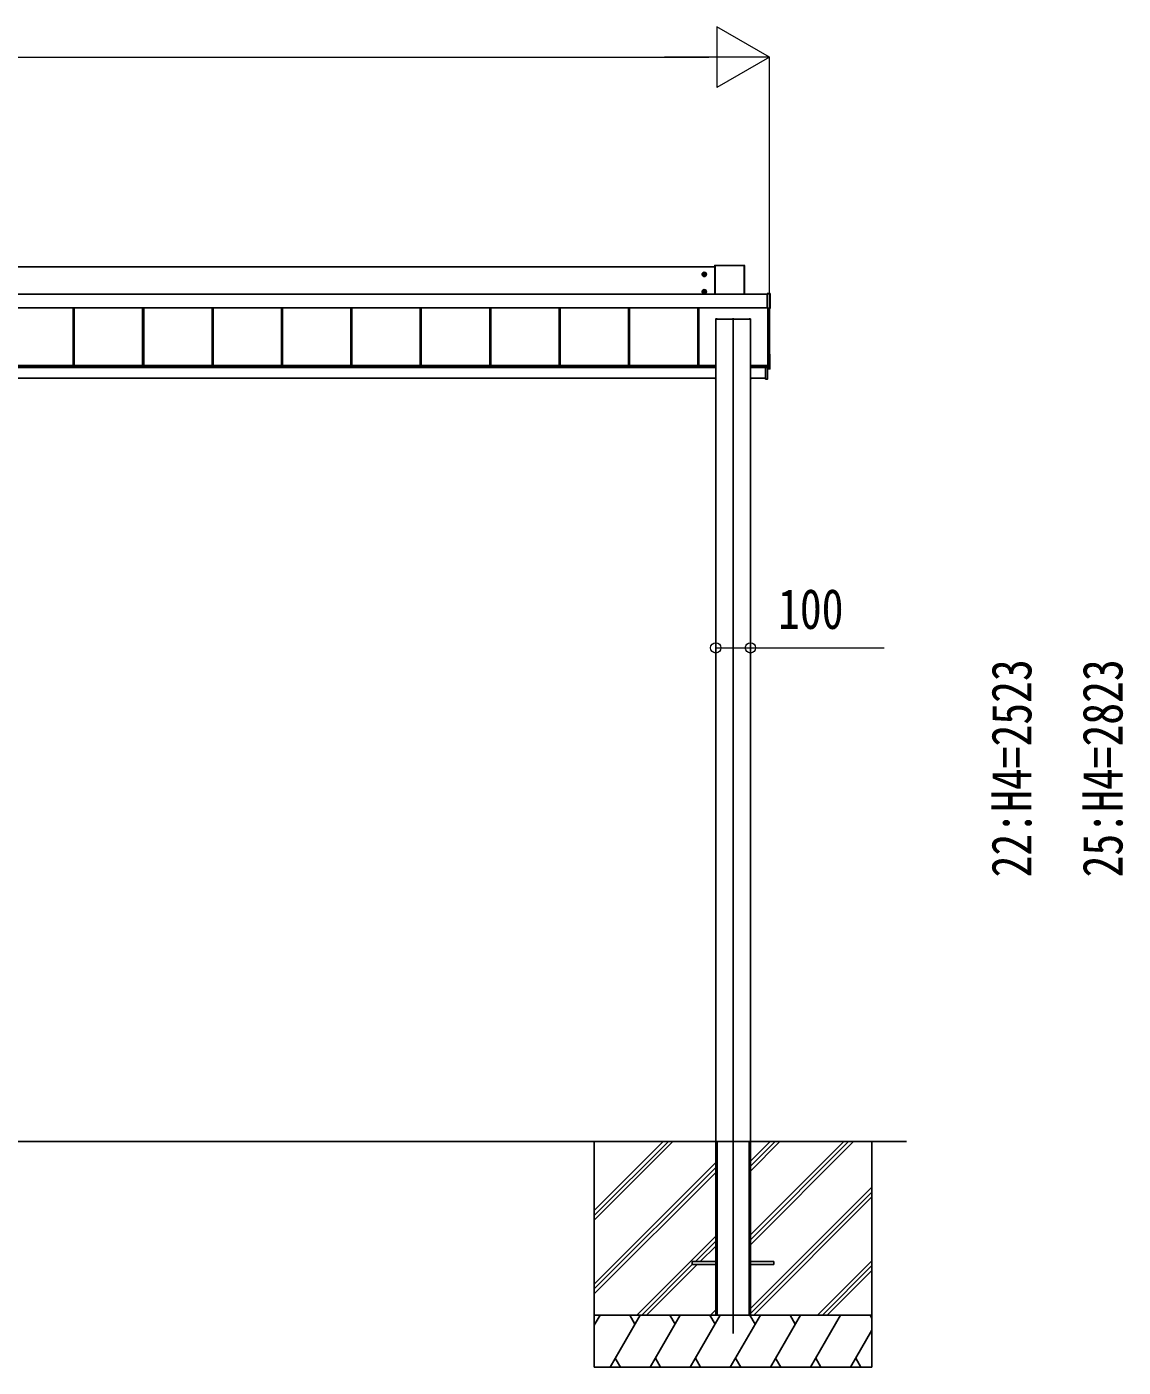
# Model space of a CAD drawing. Units: millimetres, scale not verified. Extents: x -14718 to 14718, y -10396 to 10396.
# Drawn here: x -3344 to -184, y -7707 to -3844 of the extents above; entities that cross this region are included whole.
import ezdxf
from ezdxf.enums import TextEntityAlignment as Align

# ---------------------------------------------------------------- set-up
doc = ezdxf.new("R2010")
doc.units = ezdxf.units.MM
doc.header["$LTSCALE"] = 50
doc.layers.add('0-3_YKK_12', color=2, linetype='Continuous')
doc.layers.add('0-4_YKK_A1', color=4, linetype='Continuous')
doc.layers.add('0-5_YKK_D', color=6, linetype='Continuous', lineweight=18)
doc.styles.add('ＭＳ ゴシック', font='')
doc.styles.get('ＭＳ ゴシック').set_extended_font_data('MS Gothic')

msp = doc.modelspace()

# ---------------------------------------------------------------- linework, layer by layer
at = {"layer": '0-3_YKK_12'}
msp.add_line((-1308.43, -7609.8), (-1308.43, -4684.1), dxfattribs=at)
at = {"layer": '0-4_YKK_A1'}
for p, q in [((-1361.43, -4536.17), (-6455.43, -4536.17)), ((-1398.68, -4557.91), (-1384.18, -4557.91)), ((-1393.71, -4557.15), (-1394.43, -4557.15)), ((-1391.43, -4565.16), (-1391.43, -4550.66)), ((-1361.43, -4532.44), (-1361.43, -4614.6)), ((-1361.09, -4532.59), (-1361.43, -4532.44)), ((-1361.09, -4614.6), (-1361.09, -4532.59)), ((-1275.93, -4531.95), (-1360.93, -4531.95)), ((-1360.93, -4531.95), (-1360.59, -4532.09)), ((-1360.59, -4532.09), (-1360.59, -4532.57)), ((-1360.59, -4532.09), (-1276.27, -4532.09)), ((-1360.59, -4532.57), (-1360.59, -4614.6)), ((-1276.27, -4532.57), (-1360.59, -4532.57)), ((-1276.27, -4532.09), (-1275.93, -4531.95)), ((-1276.27, -4532.09), (-1276.27, -4532.57)), ((-1276.27, -4614.6), (-1276.27, -4532.57)), ((-1275.43, -4532.44), (-1275.77, -4532.59)), ((-1275.77, -4532.59), (-1275.77, -4614.6)), ((-1275.43, -4614.6), (-1275.43, -4532.44)), ((-1389.15, -4558.67), (-1388.43, -4558.67)), ((-1209.93, -4614.6), (-6500.93, -4614.6)), ((-1209.93, -4615.08), (-6500.93, -4615.08)), ((-1398.68, -4607.88), (-1384.18, -4607.88)), ((-1393.71, -4607.12), (-1394.43, -4607.12)), ((-1391.43, -4615.13), (-1391.43, -4600.63)), ((-1389.15, -4608.64), (-1388.43, -4608.64)), ((-1208.73, -4613.38), (-1209.93, -4613.38)), ((-1209.93, -4613.53), (-1209.93, -4613.38)), ((-1209.93, -4613.38), (-1209.93, -4613.38)), ((-1208.73, -4613.38), (-1209.93, -4613.38)), ((-1209.93, -4614.01), (-1209.93, -4613.53)), ((-1202.89, -4614.01), (-1209.93, -4614.01)), ((-1208.73, -4613.38), (-1208.73, -4613.38)), ((-1208.13, -4613.36), (-1208.18, -4613.37)), ((-1208.13, -4613.33), (-1202.43, -4613.33)), ((-1208.13, -4613.33), (-1208.13, -4613.36)), ((-1202.89, -4613.53), (-1202.43, -4613.33)), ((-1202.89, -4655.07), (-1202.89, -4614.01)), ((-1201.93, -4613.83), (-1202.39, -4614.03)), ((-1202.39, -4614.03), (-1202.39, -4655.08)), ((-1201.93, -4613.83), (-1201.93, -4655.81)), ((-1209.93, -4654.06), (-6500.93, -4654.06)), ((-1209.93, -4654.58), (-6500.93, -4654.58)), ((-6500.93, -4654.72), (-1209.93, -4654.72)), ((-1209.93, -4654.72), (-6500.93, -4654.72)), ((-3209.93, -4654.72), (-3209.93, -4820.94)), ((-3207.33, -4654.72), (-3207.33, -4820.94)), ((-3206.93, -4654.72), (-3206.93, -4820.94)), ((-3009.93, -4654.72), (-3009.93, -4820.94)), ((-3007.33, -4654.72), (-3007.33, -4820.94)), ((-3006.93, -4654.72), (-3006.93, -4820.94)), ((-2809.93, -4654.72), (-2809.93, -4820.94)), ((-2807.33, -4654.72), (-2807.33, -4820.94)), ((-2806.93, -4654.72), (-2806.93, -4820.94)), ((-2609.93, -4654.72), (-2609.93, -4820.94)), ((-2607.33, -4654.72), (-2607.33, -4820.94)), ((-2606.93, -4654.72), (-2606.93, -4820.94)), ((-2409.93, -4654.72), (-2409.93, -4820.94)), ((-2407.33, -4654.72), (-2407.33, -4820.94)), ((-2406.93, -4654.72), (-2406.93, -4820.94)), ((-2209.93, -4654.72), (-2209.93, -4820.94)), ((-2207.33, -4654.72), (-2207.33, -4820.94)), ((-2206.93, -4654.72), (-2206.93, -4820.94)), ((-2009.93, -4654.72), (-2009.93, -4820.94)), ((-2007.33, -4654.72), (-2007.33, -4820.94)), ((-2006.93, -4654.72), (-2006.93, -4820.94)), ((-1809.93, -4654.72), (-1809.93, -4820.94)), ((-1807.33, -4654.72), (-1807.33, -4820.94)), ((-1806.93, -4654.72), (-1806.93, -4820.94)), ((-1609.93, -4654.72), (-1609.93, -4820.94)), ((-1607.33, -4654.72), (-1607.33, -4820.94)), ((-1606.93, -4654.72), (-1606.93, -4820.94)), ((-1409.93, -4654.72), (-1409.93, -4820.94)), ((-1407.33, -4654.72), (-1407.33, -4820.94)), ((-1406.93, -4654.72), (-1406.93, -4820.94)), ((-1209.93, -4655.07), (-1202.89, -4655.07)), ((-1209.93, -4655.58), (-1209.93, -4656.13)), ((-1202.89, -4655.58), (-1209.93, -4655.58)), ((-1209.93, -4656.13), (-1208.73, -4656.13)), ((-1209.93, -4656.13), (-1209.93, -4656.13)), ((-1209.93, -4656.13), (-1208.73, -4656.13)), ((-1208.73, -4656.13), (-1208.73, -4656.13)), ((-1208.43, -4828.78), (-1208.43, -4656.14)), ((-1208.13, -4656.19), (-1208.13, -4656.3)), ((-1202.43, -4656.3), (-1208.13, -4656.3)), ((-1203.43, -4828.72), (-1203.43, -4656.3)), ((-1202.89, -4655.07), (-1202.89, -4655.58)), ((-1202.43, -4656.3), (-1202.89, -4655.58)), ((-1202.39, -4655.08), (-1201.93, -4655.81)), ((-1358.43, -4686.31), (-1358.43, -4686.6)), ((-1358.43, -4686.6), (-1358.43, -7053.3)), ((-1358.43, -4686.6), (-1358.13, -4686.6)), ((-1358.13, -4686.3), (-1356.23, -4686.3)), ((-1358.13, -4686.3), (-1358.13, -4686.6)), ((-1358.13, -4686.6), (-1258.73, -4686.6)), ((-1356.23, -4686.3), (-1356.23, -4686.6)), ((-1355.93, -4686.31), (-1355.93, -4686.6)), ((-1354.93, -4686.51), (-1355.93, -4686.51)), ((-1354.93, -4686.51), (-1354.93, -4686.6)), ((-1354.43, -4686.52), (-1354.43, -4686.6)), ((-1262.43, -4686.52), (-1262.43, -4686.6)), ((-1260.93, -4686.51), (-1261.93, -4686.51)), ((-1261.93, -4686.51), (-1261.93, -4686.6)), ((-1260.93, -4686.31), (-1260.93, -4686.6)), ((-1260.63, -4686.3), (-1258.73, -4686.3)), ((-1260.63, -4686.3), (-1260.63, -4686.6)), ((-1258.73, -4686.3), (-1258.73, -4686.6)), ((-1258.43, -4686.31), (-1258.43, -4686.6)), ((-1202.9, -4788.21), (-1203.43, -4788.18)), ((-1202.43, -4829.76), (-1202.43, -4788.71)), ((-1358.43, -4820.94), (-6398.43, -4820.94)), ((-1358.43, -4822.95), (-6398.43, -4822.95)), ((-1358.43, -4825.82), (-6394.43, -4825.82)), ((-1211.43, -4820.94), (-1258.43, -4820.94)), ((-1215.43, -4822.95), (-1258.43, -4822.95)), ((-1215.43, -4825.82), (-1258.43, -4825.82)), ((-1210.43, -4821.29), (-1215.43, -4821.28)), ((-1215.43, -4825.58), (-1215.43, -4821.28)), ((-1215.43, -4825.58), (-1215.43, -4825.78)), ((-1209.71, -4825.59), (-1215.43, -4825.58)), ((-1215.43, -4826.08), (-1209.23, -4826.09)), ((-1211.93, -4820.55), (-1208.73, -4820.55)), ((-1211.93, -4820.94), (-1211.93, -4820.55)), ((-1211.43, -4820.94), (-1211.43, -4821.23)), ((-1211.43, -4821.23), (-1211.43, -4821.29)), ((-1210.43, -4821.29), (-1210.43, -4820.55)), ((-1209.71, -4823.01), (-1209.71, -4825.59)), ((-1209.71, -4823.01), (-1209.43, -4823.01)), ((-1209.71, -4825.59), (-1209.43, -4825.59)), ((-1209.23, -4825.79), (-1209.23, -4822.81)), ((-1209.23, -4825.79), (-1209.23, -4825.79)), ((-1209.21, -4820.55), (-1209.21, -4822.51)), ((-1209.21, -4822.51), (-1208.93, -4822.51)), ((-1209.21, -4826.09), (-1208.93, -4826.09)), ((-1208.93, -4822.51), (-1208.93, -4820.55)), ((-1208.93, -4826.09), (-1208.93, -4822.51)), ((-1208.93, -4859.17), (-1208.93, -4826.09)), ((-1359.28, -4857.3), (-6394.43, -4857.3)), ((-1359.43, -4859.48), (-1359.3, -4857.3)), ((-1359.28, -4857.3), (-1358.8, -4857.3)), ((-1358.8, -4857.3), (-1358.93, -4859.48)), ((-1358.43, -4857.3), (-1358.8, -4857.3)), ((-1258.06, -4857.3), (-1258.43, -4857.3)), ((-1258.43, -4859.48), (-1257.93, -4859.48)), ((-1257.93, -4859.8), (-1258.43, -4859.8)), ((-1258.06, -4857.3), (-1257.58, -4857.3)), ((-1257.93, -4859.48), (-1258.06, -4857.3)), ((-1257.93, -4859.8), (-1257.93, -4859.48)), ((-1257.73, -4859.8), (-1257.93, -4859.8)), ((-1215.43, -4857.3), (-1257.58, -4857.3)), ((-1257.56, -4857.3), (-1257.43, -4859.48)), ((-1215.43, -4859.85), (-1209.21, -4859.47)), ((-1215.43, -4859.55), (-1215.43, -4859.85)), ((-1208.93, -4859.17), (-1209.21, -4859.17)), ((-1203.43, -4829.29), (-1208.93, -4829.63)), ((-1208.93, -4830.89), (-1202.9, -4830.51)), ((-1208.93, -4830.89), (-1202.9, -4830.51)), ((-1202.9, -4830.26), (-1208.61, -4830.61)), ((-1208.61, -4830.61), (-1208.61, -4830.65)), ((-1203.93, -4829.27), (-1207.93, -4829.27)), ((-1203.43, -4829.29), (-1203.43, -4828.72)), ((-1202.9, -4830.51), (-1202.9, -4830.26)), ((-1202.9, -4830.51), (-1202.9, -4830.51)), ((-1202.43, -4829.76), (-1202.43, -4830.01)), ((-11658.43, -7057.3), (-808.43, -7057.3)), ((-1708.43, -7057.3), (-1708.43, -7707.3)), ((-1708.43, -7283.93), (-1481.8, -7057.3)), ((-1708.43, -7255.64), (-1510.08, -7057.3)), ((-1708.43, -7269.78), (-1496, -7057.36)), ((-1358.43, -7053.3), (-1358.43, -7557.3)), ((-1358.43, -7057.3), (-1358.13, -7057.3)), ((-1358.43, -7057.3), (-1358.43, -7557.3)), ((-1358.13, -7057.3), (-1258.73, -7057.3)), ((-1355.93, -7057.3), (-1355.93, -7557.3)), ((-1354.43, -7057.3), (-1354.43, -7557.3)), ((-1262.43, -7057.3), (-1262.43, -7557.3)), ((-1260.93, -7057.3), (-1260.93, -7557.3)), ((-1258.43, -7053.3), (-1258.43, -7557.3)), ((-1258.43, -7057.3), (-1258.43, -7557.3)), ((-1258.43, -7142.3), (-1173.43, -7057.3)), ((-1258.43, -7128.15), (-1187.57, -7057.3)), ((-1258.43, -7114.01), (-1201.72, -7057.3)), ((-1258.43, -7354.43), (-961.34, -7057.34)), ((-1258.43, -7340.28), (-975.48, -7057.34)), ((-1258.43, -7326.14), (-989.62, -7057.34)), ((-908.43, -7057.3), (-908.43, -7707.3)), ((-1708.43, -7467.77), (-1358.43, -7117.78)), ((-1708.43, -7481.92), (-1358.43, -7131.92)), ((-1708.43, -7496.06), (-1358.43, -7146.06)), ((-1258.43, -7538.27), (-908.43, -7188.28)), ((-1258.43, -7552.41), (-908.43, -7202.42)), ((-1249.17, -7557.3), (-908.43, -7216.56)), ((-1585.82, -7557.3), (-1358.43, -7329.91)), ((-1417.18, -7402.8), (-1358.43, -7344.05)), ((-1403.04, -7402.8), (-1358.43, -7358.19)), ((-1571.68, -7557.3), (-1425.93, -7411.55)), ((-1557.54, -7557.3), (-1412.04, -7411.8)), ((-1425.93, -7402.8), (-1425.93, -7411.8)), ((-1358.43, -7402.8), (-1425.93, -7402.8)), ((-1358.43, -7411.8), (-1425.93, -7411.8)), ((-1258.43, -7402.8), (-1190.93, -7402.8)), ((-1258.43, -7411.8), (-1190.93, -7411.8)), ((-1190.93, -7402.8), (-1190.93, -7411.8)), ((-1065.32, -7557.3), (-908.43, -7400.41)), ((-1051.18, -7557.3), (-908.43, -7414.55)), ((-1037.04, -7557.3), (-908.43, -7428.69)), ((-908.43, -7557.3), (-1708.43, -7557.3)), ((-1708.43, -7586.24), (-1691.72, -7557.3)), ((-908.43, -7557.3), (-1708.43, -7557.3)), ((-1662.85, -7707.3), (-1576.25, -7557.3)), ((-1591.25, -7583.28), (-1606.25, -7557.3)), ((-1547.38, -7707.3), (-1460.78, -7557.3)), ((-1475.78, -7583.28), (-1490.78, -7557.3)), ((-1431.91, -7707.3), (-1345.31, -7557.3)), ((-1360.31, -7583.28), (-1375.31, -7557.3)), ((-1373.69, -7557.3), (-1358.43, -7542.04)), ((-1358.43, -7557.3), (-1258.43, -7557.3)), ((-1316.44, -7707.3), (-1229.84, -7557.3)), ((-1244.84, -7583.28), (-1259.84, -7557.3)), ((-1200.97, -7707.3), (-1114.37, -7557.3)), ((-1129.37, -7583.28), (-1144.37, -7557.3)), ((-1085.5, -7707.3), (-998.9, -7557.3)), ((-908.43, -7565.96), (-913.43, -7557.3)), ((-1706.72, -7583.28), (-1708.43, -7580.32)), ((-970.03, -7707.3), (-908.43, -7600.6)), ((-1647.86, -7681.32), (-1632.86, -7707.3)), ((-1532.39, -7681.32), (-1517.39, -7707.3)), ((-1416.92, -7681.32), (-1401.92, -7707.3)), ((-1301.44, -7681.32), (-1286.44, -7707.3)), ((-1185.98, -7681.32), (-1170.98, -7707.3)), ((-1070.5, -7681.32), (-1055.51, -7707.3)), ((-955.03, -7681.32), (-940.04, -7707.3)), ((-1708.43, -7707.3), (-908.43, -7707.3))]:
    msp.add_line(p, q, dxfattribs=at)
for points in [[(-1391.43, -4552.13), (-1396.43, -4555.02), (-1396.43, -4560.79), (-1391.43, -4563.68), (-1386.43, -4560.79), (-1386.43, -4555.02)], [(-1391.43, -4602.1), (-1396.43, -4604.99), (-1396.43, -4610.76), (-1391.43, -4613.65), (-1386.43, -4610.76), (-1386.43, -4604.99)]]:
    msp.add_lwpolyline(points, close=True, dxfattribs=at)
for points in [[(-1394.43, -4557.15), (-1394.43, -4558.67), (-1393.71, -4558.67)], [(-1390.67, -4555.63), (-1390.67, -4554.91), (-1392.19, -4554.91), (-1392.19, -4555.63)], [(-1388.43, -4558.67), (-1388.43, -4557.15), (-1389.15, -4557.15)], [(-1392.19, -4560.19), (-1392.19, -4560.91), (-1390.67, -4560.91), (-1390.67, -4560.19)], [(-1394.43, -4607.12), (-1394.43, -4608.64), (-1393.71, -4608.64)], [(-1390.67, -4605.6), (-1390.67, -4604.88), (-1392.19, -4604.88), (-1392.19, -4605.6)], [(-1392.19, -4610.16), (-1392.19, -4610.88), (-1390.67, -4610.88), (-1390.67, -4610.16)], [(-1388.43, -4608.64), (-1388.43, -4607.12), (-1389.15, -4607.12)], [(-1209.93, -4613.53), (-1202.89, -4613.53), (-1202.89, -4614.01)], [(-1209.93, -4655.58), (-1209.93, -4655.07), (-1209.93, -4614.01)], [(-1258.73, -4686.6), (-1258.43, -4686.6), (-1258.43, -7053.3)], [(-1209.25, -4825.79), (-1215.43, -4825.78), (-1215.43, -4826.08), (-1215.43, -4859.55)], [(-1209.21, -4826.09), (-1209.21, -4859.17), (-1215.43, -4859.55)], [(-1209.43, -4825.61), (-1209.43, -4825.59), (-1209.43, -4823.01)], [(-1209.23, -4825.79), (-1209.23, -4825.79), (-1209.24, -4825.79)], [(-1358.43, -4859.8), (-1358.93, -4859.8), (-1359.13, -4859.8)], [(-1358.93, -4859.8), (-1358.93, -4859.48), (-1358.43, -4859.48)], [(-1358.13, -7057.3), (-1258.73, -7057.3), (-1258.43, -7057.3)]]:
    msp.add_lwpolyline(points, dxfattribs=at)
for centre, radius in [((-1391.43, -4557.91), 6.25), ((-1391.43, -4557.91), 5), ((-1391.43, -4607.88), 6.25), ((-1391.43, -4607.88), 5)]:
    msp.add_circle(centre, radius, dxfattribs=at)
for centre, radius, start, end in [((-1391.43, -4557.91), 5.58, 153.74848, 206.25152), ((-1391.43, -4557.91), 5.58, 93.74848, 146.25152), ((-1393.71, -4555.63), 1.52, 270, 0), ((-1391.43, -4557.91), 5.58, 33.74848, 86.25152), ((-1389.15, -4555.63), 1.52, 180, 270), ((-1391.43, -4557.91), 5.58, 333.74848, 26.25152), ((-1360.59, -4532.59), 0.5, 90.15046, 179.81463), ((-1360.71, -4536.69), 4.12, 88.40447, 95.35624), ((-1276.27, -4532.59), 0.5, 0.18537, 89.84954), ((-1276.15, -4536.69), 4.12, 84.64376, 91.59553), ((-1391.43, -4557.91), 5.58, 213.74848, 266.25152), ((-1393.71, -4560.19), 1.52, 0, 90), ((-1391.43, -4557.91), 5.58, 273.74848, 326.25152), ((-1389.15, -4560.19), 1.52, 90, 180), ((-1391.43, -4607.88), 5.58, 153.74848, 206.25152), ((-1391.43, -4607.88), 5.58, 93.74848, 146.25152), ((-1391.43, -4607.88), 5.58, 213.74848, 266.25152), ((-1393.71, -4605.6), 1.52, 270, 0), ((-1393.71, -4610.16), 1.52, 0, 90), ((-1391.43, -4607.88), 5.58, 33.74848, 86.25152), ((-1391.43, -4607.88), 5.58, 273.74848, 326.25152), ((-1389.15, -4605.6), 1.52, 180, 270), ((-1389.15, -4610.16), 1.52, 90, 180), ((-1391.43, -4607.88), 5.58, 333.74848, 26.25152), ((-1208.29, -4611.96), 1.41, 271.33232, 274.49739), ((-1202.89, -4614.03), 0.5, 0.18537, 89.84954), ((-1202.78, -4618.13), 4.12, 84.64376, 91.59553), ((-1208.64, -4658.74), 2.62, 81.42612, 92.09097), ((-1208.13, -4655.89), 0.301, 243.24083, 270.00691), ((-1202.78, -4659.18), 4.12, 84.64376, 91.59553), ((-1202.89, -4655.08), 0.502, 270.31408, 359.651), ((-1202.93, -4788.71), 0.5, 0.01604, 86.51881), ((-1209.64, -4827.58), 1.98, 83.79926, 91.95127), ((-1209.25, -4826.09), 0.3, 87.77338, 89.77816), ((-1209.25, -4825.93), 0.141, 85.77463, 89.9759), ((-1210.48, -4826.01), 1.25, 356.45735, 10.27369), ((-1210.44, -4825.97), 1.21, 354.17006, 8.37745), ((-1210.56, -4822.57), 1.35, 350.09675, 2.91202), ((-1209.23, -4822.51), 0.3, 269.98255, 359.98254), ((-1209.23, -4826.09), 0.3, 0, 89.87763), ((-1210.43, -4826.01), 1.22, 356.27163, 10.47203), ((-1208.73, -4820.25), 0.3, 269.98255, 359.98252), ((-1359.13, -4859.5), 0.3, 176.5, 270), ((-1257.73, -4859.5), 0.3, 270, 3.5), ((-1209.23, -4859.17), 0.3, 273.5, 0), ((-1210.44, -4859.32), 1.24, 353.06854, 6.93146), ((-1208.63, -4830.31), 0.3, 180.0189, 273.51595), ((-1208.63, -4830.35), 0.3, 180.0189, 273.51595), ((-1207.93, -4828.77), 0.5, 180.01746, 270.01745), ((-1203.93, -4828.77), 0.5, 269.98255, 359.98254), ((-1202.93, -4829.76), 0.5, 273.48119, 359.98396), ((-1202.93, -4830.01), 0.5, 273.6197, 0), ((-1202.93, -4830.01), 0.5, 273.48119, 359.98396)]:
    msp.add_arc(centre, radius, start, end, dxfattribs=at)
for centre, major_axis, ratio, start_param, end_param in [((-1360.93, -4532.45), (0.382, -0.325), 0.996231, 2.2770247, 3.8440941), ((-1275.93, -4532.45), (0.382, 0.325), 0.996231, 5.5806839, 7.1477533), ((-1208.73, -4613.36), (0.6, 0), 0.026226, 4.712389, 5.6461648), ((-1208.13, -4613.63), (0, 0.3), 0.998743, 6.2831853, 6.8214342), ((-1208.73, -4613.36), (0.6, 0), 0.026226, 5.6461648, 6.2831853), ((-1202.43, -4613.83), (0.382, 0.325), 0.996231, 5.5806839, 7.1477533), ((-1208.73, -4656.19), (0.6, 0), 0.096025, 6.2831853, 7.8539816), ((-1208.13, -4656), (0, 0.3), 0.998743, 2.0534275, 3.1415927), ((-1202.43, -4655.8), (0.382, -0.325), 0.996231, 5.4186173, 6.9856867), ((-1358.13, -4686.31), (0.3, 0), 0.034921, 1.5707963, 3.1415927), ((-1356.23, -4686.31), (0.3, 0), 0.034921, 6.2831853, 7.8539816), ((-1354.93, -4686.52), (0.5, 0), 0.034921, 6.2831853, 7.8539816), ((-1261.93, -4686.52), (0.5, 0), 0.034921, 1.5707963, 3.1415927), ((-1260.63, -4686.31), (0.3, 0), 0.034921, 1.5707963, 3.1415927), ((-1258.73, -4686.31), (0.3, 0), 0.034921, 6.2831853, 7.8539816), ((-1209.21, -4823.01), (-0.301, 0.4), 0.997782, 5.6362522, 7.2070486), ((-1209.73, -4825.59), (-0.001, 0.2), 0.09157, 4.6769241, 4.7117655), ((-1209.23, -4825.59), (0.482, 0.007), 0.414889, 3.1353871, 4.6694768), ((-1209.23, -4823.01), (-0.108, 0.169), 0.994155, 5.7105836, 7.28138), ((-1209.23, -4825.59), (0.145, 0.15), 0.921201, 2.3804184, 3.9145081), ((-1209.21, -4825.59), (-0.301, 0.4), 0.997782, 2.4579529, 2.4946596), ((-1358.93, -4859.5), (0.5, -0.018), 0.036539, 1.5736281, 3.1406975), ((-1257.93, -4859.5), (0.5, 0.018), 0.036539, 0.0008951, 1.5679645), ((-1209.21, -4830.69), (0.6, 0.037), 0.034769, 5.198958, 6.2810574)]:
    msp.add_ellipse(centre, major_axis=major_axis, ratio=ratio, start_param=start_param, end_param=end_param, dxfattribs=at)
at = {"layer": '0-5_YKK_D'}
for p, q in [((-1203.43, -3931.95), (-1354.99, -3844.45)), ((-1354.99, -3844.45), (-1354.99, -4019.45)), ((-11638.43, -3931.95), (-1378.43, -3931.95)), ((-1203.43, -3931.95), (-1506.54, -3931.95)), ((-1203.43, -3931.95), (-1354.99, -4019.45)), ((-1203.43, -4655.3), (-1203.43, -3930.95)), ((-1358.43, -5631.77), (-1358.43, -5635.28))]:
    msp.add_line(p, q, dxfattribs=at)
msp.add_lwpolyline([(-1358.43, -5634.28), (-1258.43, -5634.28), (-873.33, -5634.28)], dxfattribs=at)
for centre in [(-1358.43, -5634.28), (-1258.43, -5634.28)]:
    msp.add_circle(centre, 14.88, dxfattribs=at)

# ---------------------------------------------------------------- texts
at = {"layer": '0-5_YKK_D', "style": 'ＭＳ ゴシック', "width": 0.8}
msp.add_text('100', height=115.5, dxfattribs=at).set_placement((-1178.93, -5614.28), align=Align.BOTTOM_LEFT)
at = {"layer": '0-5_YKK_D', "color": 1, "style": 'ＭＳ ゴシック', "width": 0.8}
for s, p in [('22:H4=2523', (-414.07, -6295.72)), ('25:H4=2823', (-151.57, -6295.72))]:
    msp.add_text(s, height=115.5, rotation=90, dxfattribs=at).set_placement(p, align=Align.BOTTOM_LEFT)

doc.saveas('drawing.dxf')
